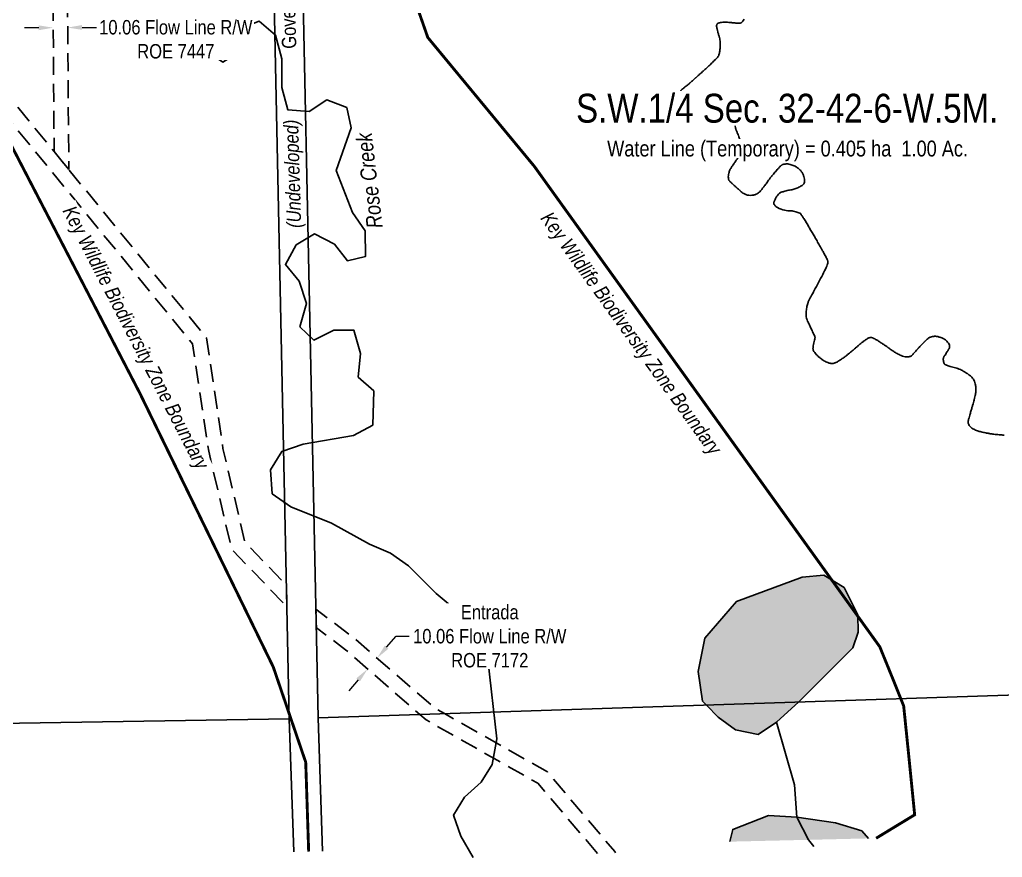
# Model space of a CAD drawing. Extents: x 643442 to 651909, y 5835058 to 5841090.
# Drawn here: x 645813 to 646495, y 5835858 to 5836439 of the extents above; entities that cross this region are included whole.
import ezdxf
from ezdxf.enums import TextEntityAlignment as Align

# ---------------------------------------------------------------- set-up
doc = ezdxf.new("R2010")
doc.units = 0
doc.header["$LTSCALE"] = 5
doc.header["$PDSIZE"] = 0.5
for name, pattern in [('DASHDOT2', [12.7, 6.35, -3.175, 0, -3.175]), ('foc-FLOWLINE', [3.75, 2.5, -1.25]), ('foc-WHEELTRACKS', [2, 0.4, -1.6])]:
    doc.linetypes.add(name, pattern=pattern)
doc.layers.get('Defpoints').update_dxf_attribs({"color": 9})
for name, color, linetype in [('AS-WILDLIFE', 131, 'DASHDOT2'), ('C-SYMBOL', 7, 'Continuous'), ('F-FLOWLINE', 190, 'foc-FLOWLINE'), ('L-AREAREQUIRED', 7, 'Continuous'), ('L-ROAD-T', 7, 'Continuous'), ('L-SEC', 7, 'Continuous'), ('T-CREEK', 160, 'Continuous'), ('T-WATER', 160, 'Continuous'), ('T-WATER-H', 133, 'Continuous'), ('T-WATER-P3', 160, 'foc-WHEELTRACKS'), ('T-WATER-T', 170, 'Continuous')]:
    doc.layers.add(name, color=color, linetype=linetype)
for name, color, linetype, lineweight in [('F-AR-T', 190, 'Continuous', 9), ('F-FLOWLINE-T', 190, 'Continuous', 9), ('T-TEXT', 48, 'Continuous', 18)]:
    doc.layers.add(name, color=color, linetype=linetype, lineweight=lineweight)
doc.styles.add('100L', font='ARIALN.TTF', dxfattribs={"height": 11})
doc.styles.add('175L', font='ARIALN.TTF', dxfattribs={"height": 20})
doc.styles.add('240', font='ARIALN.TTF', dxfattribs={"height": 30})
doc.styles.add('80CG', font='ARIALN.TTF', dxfattribs={"height": 10})
doc.styles.add('80L', font='ARIALN.TTF', dxfattribs={"height": 10})
doc.styles.add('80LS', font='ARIALNI.TTF', dxfattribs={"height": 10})
doc.styles.add('foc-LtypeFont', font='ARIALN.TTF', dxfattribs={"height": 7.35})
doc.linetypes.add('foc-TOPO-flowdirection-NOLINE', pattern='A,0,[">",foc-LtypeFont,S=0.3,R=0,X=0,Y=-0.945],-20,[">",foc-LtypeFont,S=0.3,R=0,X=0,Y=-0.945],0', length=20)
doc.dimstyles.new('Compass 5 000', dxfattribs={"dimscale": 5, "dimtxt": 9, "dimasz": 2, "dimexe": 0.2, "dimexo": 0.0625, "dimgap": 0.5, "dimtad": 0, "dimtih": 1, "dimtoh": 1, "dimzin": 0, "dimdsep": 46, "dimtxsty": '80CG', "dimcen": 0.1, "dimse1": 1, "dimse2": 1, "dimclrd": 256, "dimclrt": 256, "dimaunit": 1, "dimadec": 4, "dimazin": 0, "dimtfac": 0.06, "dimtofl": 0, "dimtmove": 0, "dimatfit": 1, "dimfxl": 0.2, "dimtolj": 1, "dimtzin": 0, "dimlwd": -1, "dimarcsym": 0})

# ---------------------------------------------------------------- blocks, each defined once
blk = doc.blocks.new('*D432')
at = {"layer": 'Defpoints', "color": 0, "transparency": 16777216}
for p in [(645836.52, 5836442.82), (645846.59, 5836442.91), (645846.66, 5836433.88)]:
    blk.add_point(p, dxfattribs=at)
at = {"layer": 'F-FLOWLINE-T', "transparency": 16777216}
for p, q in [((645826.59, 5836433.72), (645816.59, 5836433.64)), ((645856.66, 5836433.96), (645866.66, 5836434.04))]:
    blk.add_line(p, q, dxfattribs=at)
for points in [[(645826.58, 5836435.39), (645826.61, 5836432.06), (645836.59, 5836433.8)], [(645856.65, 5836435.63), (645856.67, 5836432.3), (645846.66, 5836433.88)]]:
    blk.add_solid(points, dxfattribs=at)
at = {"layer": 'F-FLOWLINE-T', "transparency": 16777216, "insert": (645921.66, 5836434.04), "char_height": 10, "attachment_point": 5, "style": '80CG', "bg_fill": 3, "box_fill_scale": 1.1, "bg_fill_color": 256, "bg_fill_true_color": 13158600, "bg_fill_transparency": 0}
blk.add_mtext('\\A1;Entrada\\P10.06 Flow Line R/W\\PROE 7447', dxfattribs=at)
blk = doc.blocks.new('*D446')
at = {"layer": 'Defpoints', "color": 0, "transparency": 16777216}
for p in [(646061.29, 5835996.7), (646071.84, 5835987.52), (646065.24, 5835979.93)]:
    blk.add_point(p, dxfattribs=at)
at = {"layer": 'F-AR-T', "transparency": 16777216}
for p, q in [((646067.86, 5836004.24), (646074.42, 5836011.78)), ((646074.42, 5836011.78), (646084.42, 5836011.78)), ((646048.12, 5835981.56), (646041.56, 5835974.02))]:
    blk.add_line(p, q, dxfattribs=at)
for points in [[(646066.6, 5836005.33), (646069.12, 5836003.15), (646061.29, 5835996.7)], [(646046.87, 5835982.65), (646049.38, 5835980.47), (646054.69, 5835989.1)]]:
    blk.add_solid(points, dxfattribs=at)
at = {"layer": 'F-AR-T', "transparency": 16777216, "insert": (646139.42, 5836011.78), "char_height": 10, "attachment_point": 5, "style": '80CG', "bg_fill": 3, "box_fill_scale": 1.1, "bg_fill_color": 256, "bg_fill_true_color": 13158600, "bg_fill_transparency": 0}
blk.add_mtext('\\A1;Entrada\\P10.06 Flow Line R/W \\PROE 7172', dxfattribs=at)

msp = doc.modelspace()

# ---------------------------------------------------------------- hatches: boundary and pattern name
at = {"layer": 'T-WATER-H'}
h = msp.add_hatch(color=256, dxfattribs=at)
h.dxf.hatch_style = 1
h.paths.add_polyline_path([(646325.502, 5835943.759), (646309.943, 5835946.91), (646297.756, 5835955.634), (646289.655, 5835964.119), (646287.013, 5835966.888), (646284.061, 5835987.307), (646288.532, 5836010.531), (646310.464, 5836035.859), (646356.056, 5836052.861), (646371.016, 5836054.191), (646385.201, 5836045.513), (646394.612, 5836026.737), (646394.879, 5836014.751), (646391.127, 5836003.675), (646353.853, 5835966.299), (646338.19, 5835952.267)])
h = msp.add_hatch(color=256, dxfattribs=at)
h.dxf.hatch_style = 1
h.paths.add_polyline_path([(646305.849, 5835869.366), (646402.026, 5835871.617), (646397.443, 5835876.905), (646379.329, 5835882.498), (646352.504, 5835886.453), (646332.749, 5835887.459), (646307.977, 5835877.915)])

# ---------------------------------------------------------------- linework, layer by layer
at = {"layer": 'F-FLOWLINE', "flags": 128}
for points in [[(645998.412, 5836047.066), (645998.726, 5836032.193), (645960.389, 5836072.193), (645944.488, 5836140.075), (645933.306, 5836214.616), (645718.796, 5836476.744), (645709.253, 5836488.406), (645629.782, 5836585.528), (645642.839, 5836585.466), (645716.43, 5836495.529), (645725.974, 5836483.866), (645837.284, 5836347.844), (645847.45, 5836335.421), (645942.848, 5836218.847), (645954.381, 5836141.972), (645969.56, 5836077.17), (645998.412, 5836047.066)], [(645846.049, 5836509.869), (645847.45, 5836335.421), (645837.284, 5836347.844), (645835.983, 5836509.75), (645846.049, 5836509.869)]]:
    msp.add_lwpolyline(points, close=True, dxfattribs=at)
msp.add_lwpolyline([(646214.048, 5835861.23), (646172.87, 5835909.832), (646095.291, 5835953.775), (646090.931, 5835957.569), (646039.409, 5836002.399), (646019.146, 5836017.739), (646018.875, 5836030.567), (646045.757, 5836010.216), (646101.134, 5835962.033), (646107.991, 5835958.148), (646179.39, 5835917.707), (646226.201, 5835862.454), (646226.661, 5835861.631)], dxfattribs=at)
at = {"layer": 'L-SEC', "flags": 128}
for points in [[(646000.364, 5835954.494), (645983.352, 5836761.115)], [(646020.454, 5835955.221), (646003.462, 5836761.756)], [(646822.511, 5835981.484), (646020.454, 5835955.221)], [(646020.454, 5835955.221), (646023.504, 5835862.759)], [(646000.364, 5835954.494), (645208.616, 5835941.791)], [(646003.405, 5835862.289), (646000.364, 5835954.494)]]:
    msp.add_lwpolyline(points, dxfattribs=at)
at = {"layer": 'T-CREEK', "flags": 128}
for points in [[(645919.135, 5836436.279), (645905.47, 5836442.851)], [(646127.991, 5835858.496), (646119.393, 5835873.113), (646114.37, 5835887.653), (646121.917, 5835900.333), (646133.343, 5835910.627), (646141.156, 5835922.851), (646144.347, 5835940.594), (646138.015, 5835995.663), (646132.406, 5836010.397), (646124.523, 5836023.018), (646102.272, 5836041.409), (646082.955, 5836060.735), (646070.594, 5836069.396), (646056.028, 5836075.621), (646029.689, 5836090.186), (646001.479, 5836101.597), (645988.59, 5836110.647), (645987.409, 5836127.181), (645995.088, 5836139.863), (646009.954, 5836145.018), (646044.824, 5836150.989), (646058.373, 5836158.26), (646058.894, 5836181.895), (646048.158, 5836191.486), (646049.725, 5836207.91), (646045.148, 5836224.024), (646031.351, 5836224.108), (646017.284, 5836217.131), (646007.727, 5836226.272), (646012.238, 5836242.524), (646007.142, 5836258.111), (645997.634, 5836269.609), (646005.239, 5836283.206), (646017.864, 5836290.761), (646031.719, 5836283.616), (646040.835, 5836272.116), (646053.17, 5836275.091), (646053.026, 5836292.877), (646044.16, 5836305.681), (646032.809, 5836334.753), (646043.228, 5836364.262), (646040.171, 5836378.427), (646026.462, 5836383.742), (646014.168, 5836375.731), (645999.25, 5836376.853), (645995.267, 5836392.318), (645995.303, 5836412.13), (645990.788, 5836428.699), (645979.527, 5836438.351), (645968.772, 5836434.209), (645965.903, 5836417.059), (645954.192, 5836409.902), (645942.093, 5836418.11), (645932.691, 5836429.041), (645924.457, 5836433.523), (645919.135, 5836436.279)]]:
    msp.add_lwpolyline(points, dxfattribs=at)
at = {"layer": 'T-WATER', "flags": 128}
msp.add_lwpolyline([(646325.502, 5835943.759), (646309.943, 5835946.91), (646297.756, 5835955.634), (646289.655, 5835964.119), (646287.013, 5835966.888), (646284.061, 5835987.307), (646288.532, 5836010.531), (646310.464, 5836035.859), (646356.056, 5836052.861), (646371.016, 5836054.191), (646385.201, 5836045.513), (646394.612, 5836026.737), (646394.879, 5836014.751), (646391.127, 5836003.675), (646353.853, 5835966.299), (646338.19, 5835952.267), (646325.502, 5835943.759)], close=True, dxfattribs=at)
msp.add_lwpolyline([(646305.849, 5835869.366), (646307.977, 5835877.915), (646332.749, 5835887.459), (646352.504, 5835886.453), (646379.329, 5835882.498), (646397.443, 5835876.905), (646402.026, 5835871.617)], dxfattribs=at)
at = {"layer": 'T-WATER-P3', "linetype": 'foc-TOPO-flowdirection-NOLINE', "flags": 128}
for points in [[(646352.504, 5835886.453), (646350.759, 5835908.716), (646338.19, 5835952.267)], [(646364.301, 5835866.004), (646360.483, 5835870.674), (646352.504, 5835886.453)]]:
    msp.add_lwpolyline(points, dxfattribs=at)

# ---------------------------------------------------------------- texts
at = {"layer": 'AS-WILDLIFE', "insert": (646236.376, 5836221.077), "char_height": 10, "attachment_point": 5, "rotation": 305.728811, "style": '240', "bg_fill": 3, "box_fill_scale": 1.15, "bg_fill_color": 256, "bg_fill_true_color": 256, "bg_fill_transparency": 0}
msp.add_mtext_dynamic_manual_height_columns('{\\fArial Narrow|b0|i1|c0|p34;Key Wildlife Biodiversity Zone Boundary}', width=205.3514, gutter_width=45, heights=[0], dxfattribs=at)
at = {"layer": 'L-ROAD-T', "style": '80L'}
msp.add_text('Government Road Allowance', height=9.99699, rotation=91.865982, dxfattribs=at).set_placement((645997.926, 5836493.595), align=Align.MIDDLE_CENTER)
at = {"layer": 'T-TEXT', "style": '80LS'}
msp.add_text('(Undeveloped)', height=9.99699, rotation=91.709718, dxfattribs=at).set_placement((646002.571, 5836332.486), align=Align.MIDDLE_CENTER)
at = {"layer": 'T-WATER-T', "insert": (646054.239, 5836294.108), "char_height": 11, "attachment_point": 1, "rotation": 96.654121, "style": '100L'}
msp.add_mtext_dynamic_manual_height_columns('{\\fArial Narrow|b0|i1|c0|p34;Rose Creek}', width=75.83363, gutter_width=55, heights=[0], dxfattribs=at)

# ---------------------------------------------------------------- next in the draw order: linework, layer by layer
at = {"layer": 'AS-WILDLIFE', "const_width": 2, "flags": 128}
msp.add_lwpolyline([(646061.58, 5836862.355), (646064.75, 5836767), (646067.5, 5836569.5), (646068.375, 5836507.5), (646096.438, 5836427), (646170.437, 5836337.5), (646179.75, 5836324.5), (646409.937, 5836004.5), (646419.5, 5835981), (646426.5, 5835963.5), (646429.313, 5835936), (646434.125, 5835888), (646407.385, 5835871.742)], dxfattribs=at)
at = {"layer": 'T-CREEK', "flags": 128}
msp.add_lwpolyline([(646315.9, 5836439.677, -0.0680635), (646315.028, 5836438.351, -0.0286626), (646314.112, 5836437.414, -0.0785608), (646313.71, 5836437.15, -0.0254223), (646313.248, 5836436.968, -0.0674703), (646313.064, 5836436.933, -0.0152147), (646312.537, 5836436.921, -0.0106036), (646311.78, 5836436.942, -0.0016348), (646310.233, 5836437.023, -0.0087125), (646309.943, 5836437.044, -0.0000174), (646309.365, 5836437.097, -0.0000056), (646307.581, 5836437.259, -0.0000214), (646306.651, 5836437.343, 0.0000135), (646305.207, 5836437.475, 0.0204791), (646303.377, 5836437.566, 0.0164897), (646301.103, 5836437.51, 0.0245204), (646299.421, 5836437.331, 0.0356136), (646298.286, 5836437.07, 0.0083754), (646297.918, 5836436.95, 0.0157763), (646297.726, 5836436.877, 0.0309546), (646297.552, 5836436.792, 0.0248706), (646297.349, 5836436.662, 0.0967934), (646297.216, 5836436.522, 0.0405842), (646297.003, 5836436.118, 0.0831488), (646296.786, 5836435.228, 0.0658555), (646296.853, 5836434.077, 0.009493), (646297.102, 5836432.901, 0.0057123), (646297.575, 5836430.96, 0.0108037), (646298.143, 5836428.924, -0.010944), (646298.704, 5836426.914, -0.0479823), (646299.216, 5836423.618, -0.0381618), (646299.141, 5836419.428, -0.0159622), (646298.808, 5836416.809, -0.034188), (646298.531, 5836415.606, -0.0091843), (646298.187, 5836414.542, -0.0307249), (646298.058, 5836414.233, -0.0080085), (646297.955, 5836414.029, -0.0141562), (646297.891, 5836413.917, -0.0318497), (646297.632, 5836413.543, -0.0173116), (646297.09, 5836412.907, -0.0067623), (646296.365, 5836412.134, -0.0068979), (646295.634, 5836411.395, -0.0040884), (646293.285, 5836409.125, -0.0037382), (646290.676, 5836406.682, -0.0006327), (646287.79, 5836404.026, -0.002494), (646287.053, 5836403.356, -0.0000916), (646284.728, 5836401.265, -0.0001499), (646283.307, 5836399.988, -0.0000067), (646282.333, 5836399.113, -0.0000152), (646281.9, 5836398.725, -0.0002981), (646280.381, 5836397.363, -0.0002714), (646278.711, 5836395.869, -0.0010739), (646278.368, 5836395.564, -0.0017169), (646278.153, 5836395.375, -0.0054111), (646278.041, 5836395.278, -0.0016341), (646277.663, 5836394.964, -0.0057365), (646276.453, 5836393.989, 0.0042211), (646274.805, 5836392.669, 0.0007249), (646274.52, 5836392.435, 0.0001618), (646273.243, 5836391.388, 0.0034687), (646272.638, 5836390.884, 0.0046568), (646272.192, 5836390.501, 0.0760226), (646272.053, 5836390.334, 0.033387), (646271.825, 5836389.897, 0.0844883), (646271.701, 5836389.404, 0.0476675), (646271.718, 5836388.509, 0.0551205), (646271.924, 5836387.607, 0.0550736), (646272.321, 5836386.771, 0.0467967), (646273.195, 5836385.616, 0.0427654), (646274.36, 5836384.543, 0.0094588), (646275.609, 5836383.614, 0.0165537), (646276.35, 5836383.12, 0.0106641), (646277.218, 5836382.608, 0.0070844), (646278.552, 5836381.883, 0.0253664), (646280.902, 5836380.797, 0.0195687), (646284.062, 5836379.669, 0.0219186), (646287.258, 5836378.819, 0.0415136), (646288.991, 5836378.586, 0.0013476), (646290.763, 5836378.502, 0.0008978), (646293.424, 5836378.387, 0.0016583), (646296.384, 5836378.275, -0.0026762), (646298.218, 5836378.202, -0.0262788), (646299.669, 5836378.059, -0.0168782), (646301.9, 5836377.644, -0.0145338), (646302.71, 5836377.439, -0.0180427), (646303.351, 5836377.232, -0.0418092), (646304.033, 5836376.918, -0.0351399), (646304.777, 5836376.425, -0.0322406), (646305.468, 5836375.818, -0.0261406), (646306.228, 5836374.976, -0.0175513), (646307.016, 5836373.932, -0.0351348), (646307.352, 5836373.371, -0.011974), (646307.606, 5836372.842, -0.0309945), (646307.686, 5836372.629, -0.0049288), (646307.856, 5836372.059, -0.0032339), (646308.1, 5836371.187, -0.0008151), (646308.519, 5836369.64, -0.0011601), (646308.809, 5836368.552, -0.0077346), (646309.313, 5836366.519, 0.0080099), (646309.801, 5836364.556, 0.0047151), (646310.028, 5836363.731, 0.0124886), (646310.125, 5836363.423, 0.0075804), (646310.25, 5836363.072, 0.0034822), (646310.54, 5836362.315, 0.0040371), (646311.303, 5836360.409, -0.0048473), (646311.935, 5836358.821, -0.0006763), (646312.202, 5836358.13, -0.0003043), (646312.791, 5836356.594, -0.0018392), (646313.124, 5836355.712, -0.0023776), (646313.376, 5836355.028, -0.0263555), (646313.455, 5836354.77, -0.0092372), (646313.627, 5836354.019, -0.0290159), (646313.74, 5836353.256, -0.0119168), (646313.865, 5836351.384, -0.0235192), (646313.856, 5836349.512, -0.0345658), (646313.703, 5836348.247, -0.0294021), (646313.417, 5836347.121, -0.0417551), (646313.105, 5836346.364, -0.0063683), (646312.714, 5836345.624, -0.0082144), (646312.393, 5836345.059, -0.0046841), (646311.211, 5836343.096, -0.011859), (646310.718, 5836342.336, -0.0008173), (646310.392, 5836341.859, -0.0001982), (646309.042, 5836339.896, -0.0012712), (646308.283, 5836338.799, 0.0008496), (646307.144, 5836337.157, 0.0431592), (646306.009, 5836335.167, 0.0409753), (646305.182, 5836332.9, 0.0469593), (646304.887, 5836331.228, 0.051112), (646304.921, 5836329.668, 0.0215068), (646305.11, 5836328.548, 0.0598708), (646305.242, 5836328.161, 0.0181839), (646305.433, 5836327.8, 0.0504712), (646305.519, 5836327.68, 0.0110815), (646305.826, 5836327.347, 0.0082662), (646306.256, 5836326.916, 0.0006131), (646306.767, 5836326.422, 0.0023267), (646306.903, 5836326.292, 0.003008), (646308.143, 5836325.132, 0.0024071), (646309.709, 5836323.698, 0.0002922), (646310.321, 5836323.144, 0.0023997), (646310.396, 5836323.077, 0.0002705), (646310.506, 5836322.979, 0.0001248), (646310.746, 5836322.767, 0.0004802), (646311.884, 5836321.762, 0.001099), (646312.383, 5836321.324, 0.0011054), (646312.391, 5836321.317, 0.0000251), (646312.77, 5836320.989, 0.002544), (646313.202, 5836320.619, 0.0008777), (646314.46, 5836319.556, 0.0513898), (646315.563, 5836318.806, 0.0325823), (646317.473, 5836317.932, 0.0666848), (646318.995, 5836317.575, 0.0474422), (646321.187, 5836317.568, 0.0515691), (646323.36, 5836317.998, 0.068245), (646324.882, 5836318.703, 0.0360806), (646326.682, 5836320.051, 0.0525693), (646327.736, 5836321.181, 0.0004991), (646329.002, 5836322.864, 0.0012252), (646329.515, 5836323.551, 0.0000109), (646330.148, 5836324.403, 0.0009193), (646330.156, 5836324.414, 0.0007398), (646331.049, 5836325.628, -0.0000747), (646331.941, 5836326.843, -0.0001409), (646332.395, 5836327.46, -0.0000842), (646333.155, 5836328.492, -0.0070473), (646333.623, 5836329.109, -0.0023062), (646335.088, 5836330.967, -0.007426), (646337.209, 5836333.552, -0.0077633), (646339.312, 5836335.962, -0.00326), (646339.838, 5836336.538, -0.0029238), (646340.431, 5836337.173, -0.0133093), (646340.966, 5836337.709, -0.0127326), (646341.555, 5836338.24, -0.041015), (646341.89, 5836338.483, -0.0240667), (646342.509, 5836338.819, -0.0492411), (646343.135, 5836339.047, -0.0285563), (646344.26, 5836339.269, -0.0392619), (646345.576, 5836339.347, -0.0414126), (646346.82, 5836339.22, -0.0295491), (646348.505, 5836338.801, -0.0330468), (646349.954, 5836338.24, -0.0044505), (646351.136, 5836337.678, -0.0120723), (646351.564, 5836337.456, -0.0052757), (646352.143, 5836337.131, -0.0088865), (646352.481, 5836336.928, -0.0188096), (646352.819, 5836336.7, -0.0078546), (646353.596, 5836336.11, -0.0202582), (646354.354, 5836335.466, -0.0190784), (646355.102, 5836334.72, -0.0292773), (646355.444, 5836334.306, -0.0148216), (646356.044, 5836333.433, -0.0408927), (646356.525, 5836332.533, -0.0194764), (646357.299, 5836330.539, -0.0481104), (646357.749, 5836328.658, -0.0618811), (646357.772, 5836327.152, -0.0693149), (646357.482, 5836325.997, -0.0924271), (646356.998, 5836325.243, -0.0373292), (646356.474, 5836324.762, -0.0255995), (646355.629, 5836324.163, -0.035989), (646353.171, 5836322.841, -0.0334593), (646350.357, 5836321.799, -0.0365221), (646347.416, 5836321.157, 0.0322913), (646344.084, 5836320.46, 0.0168029), (646341.548, 5836319.664, 0.0502448), (646340.742, 5836319.286, 0.0585278), (646340.07, 5836318.769, 0.0372205), (646339.19, 5836317.773, 0.0239121), (646338.094, 5836316.177, 0.0280412), (646337.306, 5836314.726, 0.013172), (646336.857, 5836313.707, 0.0181938), (646336.579, 5836312.95, 0.0353821), (646336.459, 5836312.474, 0.0346441), (646336.407, 5836311.975, 0.1321908), (646336.472, 5836311.69, 0.0357945), (646337.036, 5836310.793, 0.1168741), (646339.026, 5836309.099, 0.0570064), (646343.992, 5836307.236, 0.0612748), (646348.185, 5836306.72, -0.0737647), (646351.662, 5836306.204, -0.031608), (646354.498, 5836305.143, -0.1259502), (646355.102, 5836304.664, -0.0165597), (646355.883, 5836303.559, -0.0093104), (646357.169, 5836301.524, -0.0004735), (646360.831, 5836295.474, -0.0026532), (646361.477, 5836294.39, -0.0004298), (646364.436, 5836289.361, -0.0017992), (646365.137, 5836288.156, -0.000029), (646365.216, 5836288.021, -0.0003166), (646365.223, 5836288.008, -0.0017075), (646365.579, 5836287.385, -0.0003638), (646367.238, 5836284.452, -0.000067), (646369.048, 5836281.246, -0.0003001), (646369.451, 5836280.53, -0.000043), (646369.578, 5836280.306, -0.0000121), (646370.03, 5836279.502, -0.0001867), (646370.563, 5836278.553, -0.0001605), (646371.184, 5836277.448, -0.0029631), (646371.339, 5836277.167, -0.0006699), (646372.017, 5836275.919, -0.0042461), (646372.793, 5836274.458, -0.005798), (646373.339, 5836273.377, -0.006236), (646373.458, 5836273.128, -0.0037385), (646373.647, 5836272.708, -0.0168604), (646373.782, 5836272.373, -0.0169829), (646373.893, 5836272.032, -0.0390196), (646373.932, 5836271.844, -0.0237859), (646373.956, 5836271.53, -0.0439311), (646373.937, 5836271.204, -0.0200453), (646373.805, 5836270.502, -0.0301003), (646373.438, 5836269.253, -0.0209083), (646372.729, 5836267.518, -0.0120065), (646370.393, 5836262.729, -0.0050113), (646364.41, 5836251.453, -0.0000528), (646362.861, 5836248.605, 0.0002821), (646362.572, 5836248.071, 0.0000191), (646362.04, 5836247.09, 0.0002244), (646361.994, 5836247.007, 0.0010453), (646361.978, 5836246.976, 0.0000358), (646361.497, 5836246.079, 0.0013553), (646361.025, 5836245.192, 0.0015475), (646360.617, 5836244.413, 0.025282), (646360.51, 5836244.179, 0.0067237), (646360.164, 5836243.277, 0.0283607), (646359.915, 5836242.458, 0.0086062), (646359.296, 5836239.709, 0.0290603), (646358.807, 5836236.386, 0.044955), (646358.811, 5836234.213, 0.0348304), (646359.114, 5836232.354, 0.0513068), (646359.533, 5836231.145, 0.0000988), (646360.228, 5836229.653, 0.0001881), (646360.593, 5836228.87, 0.0000086), (646361.706, 5836226.49, -0.0000194), (646362.261, 5836225.302, -0.0005133), (646363.729, 5836222.153, -0.0006646), (646364.856, 5836219.718, -0.0044709), (646364.886, 5836219.652, -0.0019507), (646364.952, 5836219.501, -0.0925205), (646365, 5836219.287, -0.0332282), (646364.983, 5836218.683, -0.0633268), (646364.643, 5836217.174, 0.0470839), (646364.121, 5836215.165, 0.0026672), (646363.825, 5836213.269, 0.0054965), (646363.697, 5836212.346, 0.0060968), (646363.637, 5836211.825, 0.0071171), (646363.597, 5836211.378, 0.0678734), (646363.622, 5836210.967, 0.0365288), (646363.825, 5836210.233, 0.0566355), (646364.302, 5836209.261, 0.0344331), (646365.361, 5836207.832, 0.0123994), (646366.41, 5836206.663, 0.0181043), (646367.176, 5836205.908, 0.0174407), (646368.249, 5836204.99, 0.01244), (646369.829, 5836203.796, 0.0226431), (646371.716, 5836202.567, 0.0288095), (646373.291, 5836201.758, 0.0260107), (646374.462, 5836201.311, 0.0333983), (646375.409, 5836201.073, 0.024122), (646376.325, 5836200.952, 0.0349991), (646376.962, 5836200.944, 0.0216901), (646377.512, 5836200.999, 0.0264712), (646377.957, 5836201.088, 0.0288309), (646378.692, 5836201.321, 0.0235352), (646379.557, 5836201.699, 0.012529), (646380.506, 5836202.199, 0.0105988), (646381.599, 5836202.84, 0.0108221), (646383.942, 5836204.353, 0.0127925), (646385.862, 5836205.724, 0.0038991), (646387.639, 5836207.087, 0.0110329), (646388.253, 5836207.587, 0.0001031), (646389.606, 5836208.74, -0.0001161), (646390.81, 5836209.767, -0.000005), (646393.042, 5836211.669, -0.000179), (646393.104, 5836211.722, -0.0008314), (646393.131, 5836211.744, -0.0000175), (646394.4, 5836212.817, -0.0005252), (646395.116, 5836213.421, -0.0001811), (646397.194, 5836215.169, -0.0138982), (646398.687, 5836216.354, -0.0125629), (646400.406, 5836217.576, -0.0254829), (646401.486, 5836218.227, -0.0304182), (646402.447, 5836218.668, -0.0193295), (646402.99, 5836218.854, -0.0325491), (646403.322, 5836218.93, -0.0292601), (646403.653, 5836218.965, -0.0309972), (646403.968, 5836218.96, -0.0324074), (646404.379, 5836218.9, -0.0304734), (646404.805, 5836218.782, -0.0181794), (646405.279, 5836218.6, -0.0159526), (646405.803, 5836218.357, -0.0136913), (646407.04, 5836217.69, -0.0113904), (646408.486, 5836216.815, -0.0031596), (646410.726, 5836215.367, -0.0063564), (646411.825, 5836214.627, -0.000009), (646412.69, 5836214.029, 0.0000389), (646413.555, 5836213.43), (646414.058, 5836213.082, 0.0000277), (646414.738, 5836212.612, 0.0000318), (646415.33, 5836212.202, 0.0000049), (646415.347, 5836212.19, 0.0002584), (646415.348, 5836212.19, 0.0147839), (646415.348, 5836212.19, 0.0000756), (646415.349, 5836212.189, 0.0001564), (646415.685, 5836211.957, 0.0001126), (646416.152, 5836211.636, -0.0000988), (646416.154, 5836211.635, -0.0000003), (646416.599, 5836211.328, 0.0002363), (646417.21, 5836210.909, 0.0000584), (646419.683, 5836209.211, 0.0257545), (646421.987, 5836207.799, 0.0218259), (646424.851, 5836206.399, 0.0452362), (646426.52, 5836205.845, 0.0409622), (646428.441, 5836205.558, 0.045616), (646429.999, 5836205.596, 0.0727354), (646430.946, 5836205.849, 0.0387664), (646431.917, 5836206.359, 0.0655639), (646432.417, 5836206.774, 0.0016487), (646433.129, 5836207.547, 0.0027904), (646433.545, 5836208.007, 0.0000642), (646434.151, 5836208.685, 0.0013014), (646434.181, 5836208.718, 0.0021943), (646434.85, 5836209.481, -0.0013222), (646435.957, 5836210.748, -0.0005656), (646436.508, 5836211.373, -0.0012766), (646436.752, 5836211.648, -0.0055464), (646436.866, 5836211.773, -0.0011948), (646437.399, 5836212.342, -0.0046513), (646438.849, 5836213.854, -0.003403), (646440.864, 5836215.888, -0.0016794), (646441.262, 5836216.282, -0.0007722), (646442.133, 5836217.135, -0.0072651), (646442.899, 5836217.861, -0.0091407), (646443.526, 5836218.418, -0.0360447), (646443.76, 5836218.591, -0.0147429), (646444.372, 5836218.953, -0.0455698), (646445.165, 5836219.301, -0.0300996), (646446.428, 5836219.64, -0.0344439), (646447.352, 5836219.764, -0.0271357), (646448.535, 5836219.777, -0.043931), (646450.09, 5836219.571, -0.0313841), (646452.196, 5836218.96, -0.0270831), (646453.799, 5836218.284, -0.0325736), (646455.055, 5836217.567, -0.0398674), (646455.907, 5836216.901, -0.0272577), (646457.011, 5836215.77, -0.0592496), (646458.043, 5836214.262, -0.0951465), (646458.373, 5836213.167, -0.0528533), (646458.37, 5836212.242, -0.100837), (646458.221, 5836211.777, -0.0031138), (646457.84, 5836211.105, -0.0042975), (646457.556, 5836210.622, -0.000355), (646456.519, 5836208.897, -0.0035605), (646456.415, 5836208.726, -0.0019722), (646456.092, 5836208.211, 0.0007143), (646455.198, 5836206.792, 0.0016429), (646454.879, 5836206.281, 0.001149), (646454.428, 5836205.549, 0.0674872), (646454.182, 5836204.99, 0.0440204), (646454.004, 5836204.074, 0.0602483), (646454.021, 5836203.03, 0.0466621), (646454.327, 5836201.72, 0.0134875), (646454.601, 5836200.97, 0.0427146), (646454.713, 5836200.744, 0.0247112), (646454.854, 5836200.537, 0.0352026), (646454.97, 5836200.404, 0.0517485), (646455.17, 5836200.242, 0.0236516), (646455.654, 5836199.959, 0.0276223), (646456.804, 5836199.436, 0.026943), (646458.034, 5836199.031, 0.0089649), (646459.63, 5836198.63, -0.0074314), (646461.558, 5836198.153, -0.0031566), (646463.475, 5836197.634, -0.0084984), (646464.182, 5836197.425, -0.0313854), (646464.991, 5836197.114, -0.0143086), (646466.696, 5836196.273, -0.0093898), (646468.794, 5836195.111, -0.0148518), (646470.083, 5836194.312, -0.0035785), (646470.672, 5836193.917, -0.0033048), (646471.304, 5836193.48, -0.0118178), (646471.798, 5836193.116, -0.0053877), (646472.853, 5836192.28, -0.0446151), (646473.77, 5836191.392, -0.0321536), (646474.838, 5836189.98, -0.0495426), (646475.519, 5836188.685, -0.0361093), (646476.137, 5836186.777, -0.0317006), (646476.549, 5836184.481, -0.0416176), (646476.605, 5836182.705, -0.0184083), (646476.384, 5836180.23, -0.0302166), (646476.104, 5836178.742, -0.000387), (646475.615, 5836176.807, -0.0011288), (646475.446, 5836176.144, -0.0000089), (646475.308, 5836175.608, -0.0001332), (646475.298, 5836175.573, -0.0009498), (646474.85, 5836173.852, -0.000842), (646474.337, 5836171.913, -0.0004372), (646474.254, 5836171.603, -0.0007879), (646474.207, 5836171.431, -0.003468), (646474.154, 5836171.239, -0.0007256), (646473.891, 5836170.326, -0.0033328), (646473.163, 5836167.874, 0.0031206), (646472.384, 5836165.256, 0.0006839), (646472.327, 5836165.059, 0.0000768), (646471.822, 5836163.303, 0.002809), (646471.544, 5836162.315, 0.0023689), (646471.227, 5836161.141, 0.0715327), (646471.156, 5836160.539, 0.0412812), (646471.27, 5836159.497, 0.0807369), (646471.593, 5836158.62, 0.0509046), (646472.446, 5836157.415, 0.0481162), (646473.725, 5836156.206, 0.0525694), (646475.094, 5836155.355, 0.0277675), (646477.68, 5836154.274, 0.0300684), (646480.168, 5836153.559, 0.0019556), (646483.438, 5836152.842, 0.005961), (646484.514, 5836152.624, 0.0002705), (646485.531, 5836152.43, 0.0030283), (646485.622, 5836152.414, 0.00268), (646486.414, 5836152.278, 0.0015383), (646487.796, 5836152.053, 0.0012855), (646488.24, 5836151.984, 0.0017481), (646488.567, 5836151.934, 0.0117279), (646489.099, 5836151.869, 0.0016783), (646492.822, 5836151.511, 0.0039902), (646496.214, 5836151.224, -0.0049685)], format="xyb", dxfattribs=at)

# ---------------------------------------------------------------- next in the draw order: texts
at = {"layer": 'AS-WILDLIFE', "insert": (645892.751, 5836218.292), "char_height": 10, "attachment_point": 5, "rotation": 297.416089, "style": '240', "bg_fill": 3, "box_fill_scale": 1.15, "bg_fill_color": 256, "bg_fill_true_color": 256, "bg_fill_transparency": 0}
msp.add_mtext_dynamic_manual_height_columns('{\\fArial Narrow|b0|i1|c0|p34;Key Wildlife Biodiversity Zone Boundary}', width=205.3514, gutter_width=45, heights=[0], dxfattribs=at)

# ---------------------------------------------------------------- next in the draw order: linework, layer by layer
at = {"layer": 'AS-WILDLIFE', "const_width": 2, "flags": 128}
msp.add_lwpolyline([(646013.805, 5835862.532), (646012.25, 5835910), (646011.75, 5835924.5), (645989.25, 5835990.5), (645896.625, 5836180.5), (645820.375, 5836327.5), (645766.5, 5836431.5), (645744, 5836497), (645747.688, 5836538), (645755.813, 5836599.5), (645773.875, 5836666), (645775.937, 5836678.5), (645782.313, 5836717), (645760.125, 5836772.5), (645726.125, 5836823.5), (645703.818, 5836856.741)], dxfattribs=at)
at = {"layer": 'T-CREEK', "linetype": 'foc-TOPO-flowdirection-NOLINE', "flags": 128}
msp.add_lwpolyline([(646127.991, 5835858.496), (646119.393, 5835873.113), (646114.37, 5835887.653), (646121.917, 5835900.333), (646133.343, 5835910.627), (646141.156, 5835922.851), (646144.347, 5835940.594), (646138.015, 5835995.663), (646132.406, 5836010.397), (646124.523, 5836023.018), (646102.272, 5836041.409), (646082.955, 5836060.735), (646070.594, 5836069.396), (646056.028, 5836075.621), (646029.689, 5836090.186), (646001.479, 5836101.597), (645988.59, 5836110.647), (645987.409, 5836127.181), (645995.088, 5836139.863), (646009.954, 5836145.018), (646044.824, 5836150.989), (646058.373, 5836158.26), (646058.894, 5836181.895), (646048.158, 5836191.486), (646049.725, 5836207.91), (646045.148, 5836224.024), (646031.351, 5836224.108), (646017.284, 5836217.131), (646007.727, 5836226.272), (646012.238, 5836242.524), (646007.142, 5836258.111), (645997.634, 5836269.609), (646005.239, 5836283.206), (646017.864, 5836290.761), (646031.719, 5836283.616), (646040.835, 5836272.116), (646053.17, 5836275.091), (646053.026, 5836292.877), (646044.16, 5836305.681), (646032.809, 5836334.753), (646043.228, 5836364.262), (646040.171, 5836378.427), (646026.462, 5836383.742), (646014.168, 5836375.731), (645999.25, 5836376.853), (645995.267, 5836392.318), (645995.303, 5836412.13), (645990.788, 5836428.699), (645979.527, 5836438.351), (645968.772, 5836434.209), (645965.903, 5836417.059), (645954.192, 5836409.902), (645942.093, 5836418.11), (645932.691, 5836429.041), (645924.457, 5836433.523), (645919.135, 5836436.279)], dxfattribs=at)

# ---------------------------------------------------------------- next in the draw order: texts
at = {"layer": 'C-SYMBOL', "color": 3, "insert": (646345.705, 5836387.968), "char_height": 20, "width": 292.87858, "attachment_point": 2, "style": '175L', "bg_fill": 3, "box_fill_scale": 1.1, "bg_fill_color": 256, "bg_fill_transparency": 0}
msp.add_mtext('S.W.1/4 Sec. 32-42-6-W.5M.', dxfattribs=at)
at = {"layer": 'L-AREAREQUIRED', "color": 5, "insert": (646345.995, 5836355.484), "char_height": 10.99669, "width": 250.35095, "attachment_point": 2, "style": '100L', "bg_fill": 3, "box_fill_scale": 1.1, "bg_fill_color": 256, "bg_fill_transparency": 0}
msp.add_mtext('Water Line (Temporary) = 0.405 ha  1.00 Ac.', dxfattribs=at)

# ---------------------------------------------------------------- next in the draw order: dimensions: what is measured, and where the dimension line sits
at = {"layer": 'F-AR-T', "color": 3}
dim = msp.add_aligned_dim(p1=(646065.236, 5835979.927), p2=(646071.842, 5835987.519), distance=13.982, text='Entrada\\P10.06 Flow Line R/W \\PROE 7172', dimstyle='Compass 5 000', override={"dimtfill": 1}, dxfattribs=at)
dim.commit()
dim.dimension.update_dxf_attribs({"geometry": '*D446', "text_midpoint": (646139.423, 5836011.785)})
at = {"layer": 'F-FLOWLINE-T', "color": 3}
dim = msp.add_aligned_dim(p1=(645836.521, 5836442.825), p2=(645846.587, 5836442.905), distance=-9.022, text='Entrada\\P10.06 Flow Line R/W\\PROE 7447', dimstyle='Compass 5 000', override={"dimtfill": 1}, dxfattribs=at)
dim.commit()
dim.dimension.update_dxf_attribs({"geometry": '*D432', "text_midpoint": (645921.659, 5836434.044)})

doc.saveas('drawing.dxf')
